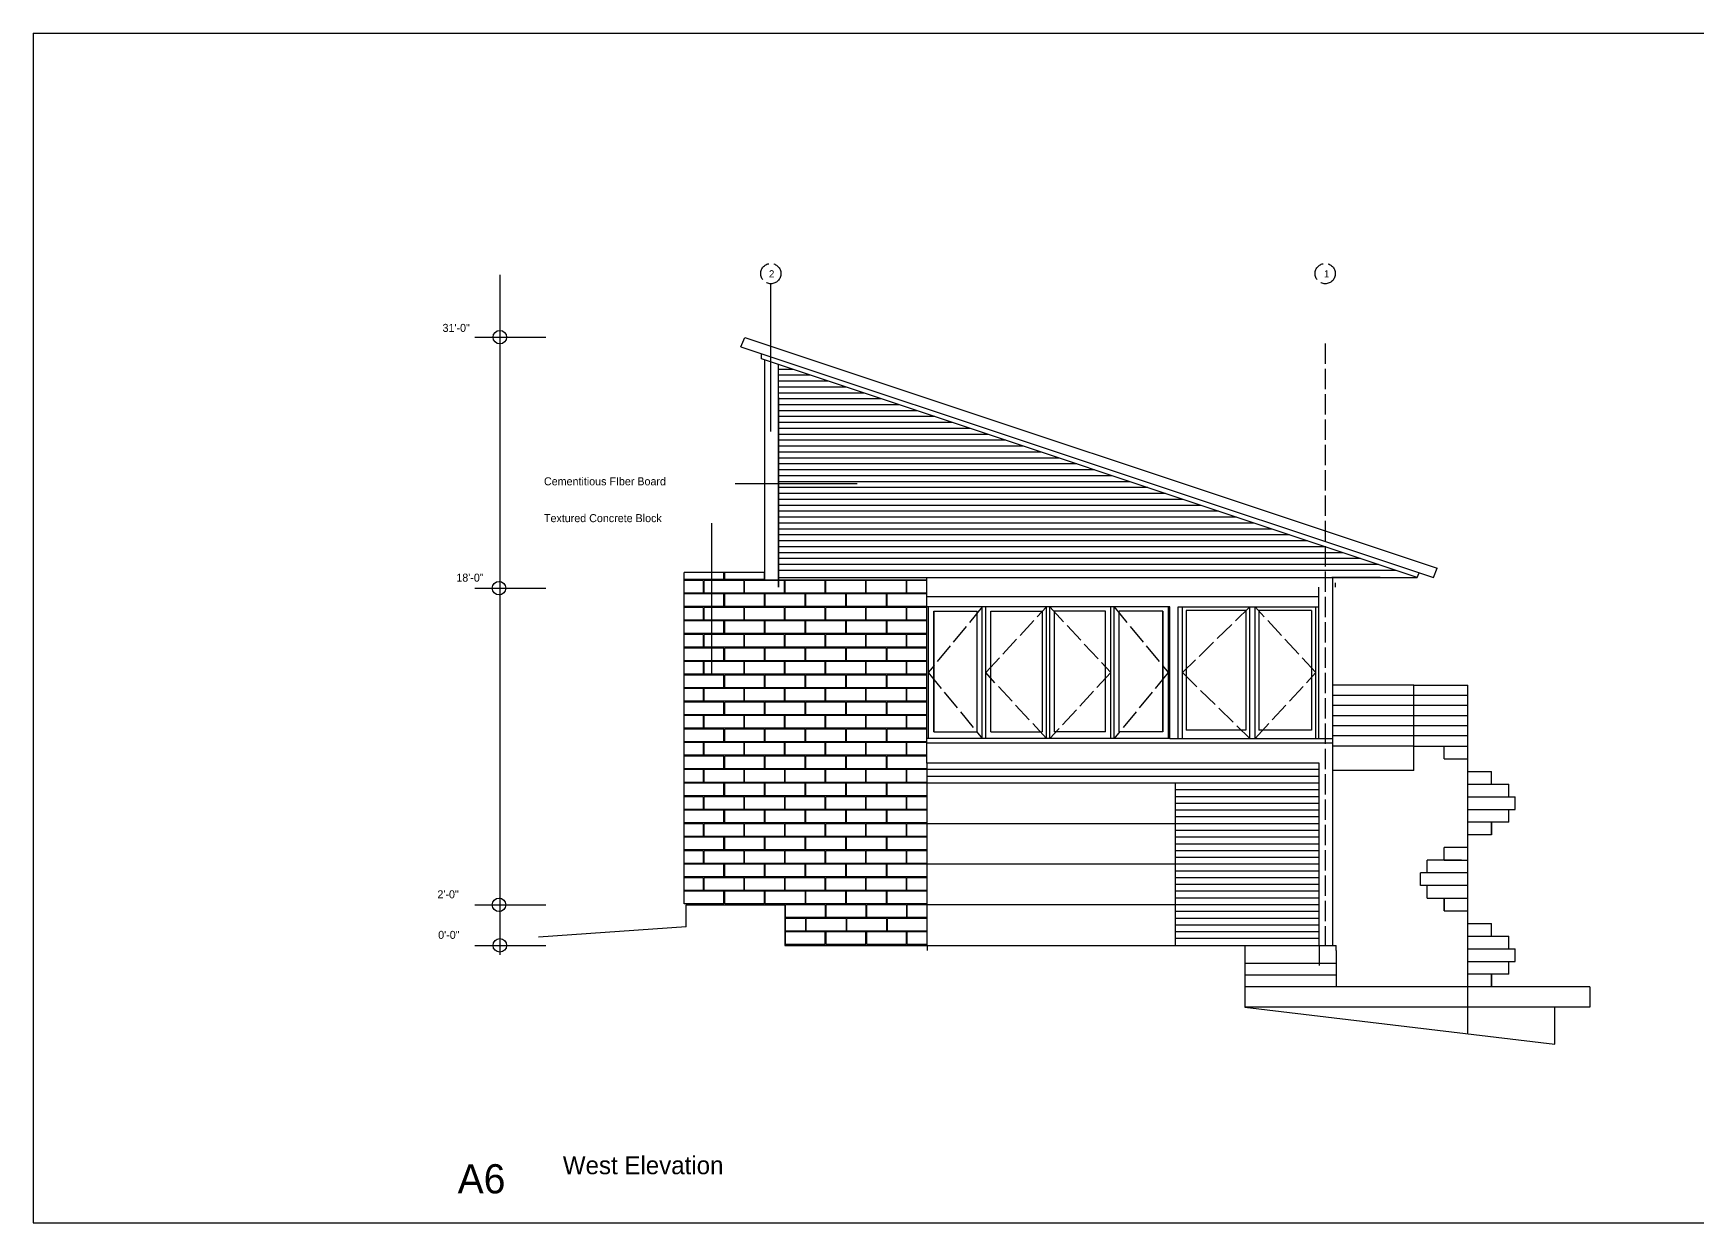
# Model space of a CAD drawing. Header units: inches. Extents: x 967 to 7501, y 257 to 3634.
# Drawn here: x 4564 to 5549, y 1971 to 2675 of the extents above; entities that cross this region are included whole.
import ezdxf

# ---------------------------------------------------------------- set-up
doc = ezdxf.new("R2010")
doc.units = ezdxf.units.IN
doc.header["$MEASUREMENT"] = 0
doc.linetypes.add('ACAD_ISO02W100', pattern=[15, 12, -3])
for name, color, linetype in [('blocks', 251, 'Continuous'), ('const', 7, 'Continuous'), ('e1', 7, 'Continuous'), ('e2', 251, 'Continuous'), ('glassSwing', 172, 'ACAD_ISO02W100'), ('grid', 252, 'ACAD_ISO02W100'), ('millwork', 253, 'Continuous'), ('stairs', 140, 'Continuous'), ('walls', 7, 'Continuous')]:
    doc.layers.add(name, color=color, linetype=linetype)

msp = doc.modelspace()

# ---------------------------------------------------------------- linework, layer by layer
for p, q in [((4564.21, 2674.8), (4564.21, 1970.8)), ((4564.21, 2674.8), (5652.21, 2674.8)), ((4564.21, 1970.8), (5652.21, 1970.8))]:
    msp.add_line(p, q)
at = {"layer": 'blocks'}
for p, q in [((4972.84, 2351.52), (4972.84, 2355.71)), ((4973.34, 2351.52), (4973.34, 2355.71)), ((4996.84, 2351.52), (4996.84, 2355.71)), ((4972.84, 2351.52), (4949.34, 2351.52)), ((4960.58, 2350.95), (4949.34, 2350.95)), ((4960.58, 2350.95), (4960.58, 2343.45)), ((4961.08, 2343.45), (4961.08, 2350.95)), ((4984.58, 2350.95), (4961.08, 2350.95)), ((4996.84, 2351.52), (4973.34, 2351.52)), ((4984.58, 2350.95), (4984.58, 2343.45)), ((4985.08, 2343.45), (4985.08, 2350.95)), ((5008.58, 2350.95), (4985.08, 2350.95)), ((5008.58, 2350.95), (5008.58, 2343.45)), ((5009.08, 2343.45), (5009.08, 2350.95)), ((5032.58, 2350.95), (5009.08, 2350.95)), ((5032.58, 2350.95), (5032.58, 2343.45)), ((5033.08, 2343.45), (5033.08, 2350.95)), ((5056.58, 2350.95), (5033.08, 2350.95)), ((5056.58, 2350.95), (5056.58, 2343.45)), ((5057.08, 2343.45), (5057.08, 2350.95)), ((5080.58, 2350.95), (5057.08, 2350.95)), ((5080.58, 2350.95), (5080.58, 2343.45)), ((5081.08, 2343.45), (5081.08, 2350.95)), ((5092.83, 2350.95), (5081.08, 2350.95)), ((4960.58, 2343.45), (4949.34, 2343.45)), ((4972.84, 2342.95), (4949.34, 2342.95)), ((4972.84, 2335.45), (4949.34, 2335.45)), ((4960.58, 2334.95), (4949.34, 2334.95)), ((4960.58, 2334.95), (4960.58, 2327.45)), ((4984.58, 2343.45), (4961.08, 2343.45)), ((4961.08, 2327.45), (4961.08, 2334.95)), ((4984.58, 2334.95), (4961.08, 2334.95)), ((4972.84, 2335.45), (4972.84, 2342.95)), ((4996.84, 2342.95), (4973.34, 2342.95)), ((4973.34, 2335.45), (4973.34, 2342.95)), ((4996.84, 2335.45), (4973.34, 2335.45)), ((4984.58, 2334.95), (4984.58, 2327.45)), ((5008.58, 2343.45), (4985.08, 2343.45)), ((4985.08, 2327.45), (4985.08, 2334.95)), ((5008.58, 2334.95), (4985.08, 2334.95)), ((4996.84, 2335.45), (4996.84, 2342.95)), ((4997.34, 2335.45), (4997.34, 2342.95)), ((5020.84, 2342.95), (4997.34, 2342.95)), ((5020.84, 2335.45), (4997.34, 2335.45)), ((5008.58, 2334.95), (5008.58, 2327.45)), ((5032.58, 2343.45), (5009.08, 2343.45)), ((5009.08, 2327.45), (5009.08, 2334.95)), ((5032.58, 2334.95), (5009.08, 2334.95)), ((5020.84, 2335.45), (5020.84, 2342.95)), ((5044.84, 2342.95), (5021.34, 2342.95)), ((5021.34, 2335.45), (5021.34, 2342.95)), ((5044.84, 2335.45), (5021.34, 2335.45)), ((5032.58, 2334.95), (5032.58, 2327.45)), ((5056.58, 2343.45), (5033.08, 2343.45)), ((5033.08, 2327.45), (5033.08, 2334.95)), ((5056.58, 2334.95), (5033.08, 2334.95)), ((5044.84, 2342.95), (5044.84, 2335.45)), ((5068.84, 2342.95), (5045.34, 2342.95)), ((5045.34, 2335.45), (5045.34, 2342.95)), ((5068.84, 2335.45), (5045.34, 2335.45)), ((5056.58, 2334.95), (5056.58, 2327.45)), ((5080.58, 2343.45), (5057.08, 2343.45)), ((5057.08, 2327.45), (5057.08, 2334.95)), ((5080.58, 2334.95), (5057.08, 2334.95)), ((5068.84, 2342.95), (5068.84, 2335.45)), ((5092.84, 2342.95), (5069.34, 2342.95)), ((5069.34, 2335.45), (5069.34, 2342.95)), ((5092.84, 2335.45), (5069.34, 2335.45)), ((5080.58, 2334.95), (5080.58, 2327.45)), ((5092.83, 2343.45), (5081.08, 2343.45)), ((5081.08, 2327.45), (5081.08, 2334.95)), ((5092.83, 2334.95), (5081.08, 2334.95)), ((4960.58, 2327.45), (4949.34, 2327.45)), ((4972.84, 2326.95), (4949.34, 2326.95)), ((4984.58, 2327.45), (4961.08, 2327.45)), ((4972.84, 2319.45), (4972.84, 2326.95)), ((4996.84, 2326.95), (4973.34, 2326.95)), ((4973.34, 2319.45), (4973.34, 2326.95)), ((5008.58, 2327.45), (4985.08, 2327.45)), ((4996.84, 2319.45), (4996.84, 2326.95)), ((4997.34, 2319.45), (4997.34, 2326.95)), ((5020.84, 2326.95), (4997.34, 2326.95)), ((5032.58, 2327.45), (5009.08, 2327.45)), ((5020.84, 2319.45), (5020.84, 2326.95)), ((5044.84, 2326.95), (5021.34, 2326.95)), ((5021.34, 2319.45), (5021.34, 2326.95)), ((5056.58, 2327.45), (5033.08, 2327.45)), ((5044.84, 2326.95), (5044.84, 2319.45)), ((5068.84, 2326.95), (5045.34, 2326.95)), ((5045.34, 2319.45), (5045.34, 2326.95)), ((5080.58, 2327.45), (5057.08, 2327.45)), ((5068.84, 2326.95), (5068.84, 2319.45)), ((5092.84, 2326.95), (5069.34, 2326.95)), ((5069.34, 2319.45), (5069.34, 2326.95)), ((5092.83, 2327.45), (5081.08, 2327.45)), ((4972.84, 2319.45), (4949.34, 2319.45)), ((4960.58, 2318.95), (4949.34, 2318.95)), ((4960.58, 2318.95), (4960.58, 2311.45)), ((4984.58, 2318.95), (4961.08, 2318.95)), ((4961.08, 2311.45), (4961.08, 2318.95)), ((4996.84, 2319.45), (4973.34, 2319.45)), ((4984.58, 2318.95), (4984.58, 2311.45)), ((4985.08, 2311.45), (4985.08, 2318.95)), ((5008.58, 2318.95), (4985.08, 2318.95)), ((5020.84, 2319.45), (4997.34, 2319.45)), ((5008.58, 2318.95), (5008.58, 2311.45)), ((5032.58, 2318.95), (5009.08, 2318.95)), ((5009.08, 2311.45), (5009.08, 2318.95)), ((5044.84, 2319.45), (5021.34, 2319.45)), ((5032.58, 2318.95), (5032.58, 2311.45)), ((5033.08, 2311.45), (5033.08, 2318.95)), ((5056.58, 2318.95), (5033.08, 2318.95)), ((5068.84, 2319.45), (5045.34, 2319.45)), ((5056.58, 2318.95), (5056.58, 2311.45)), ((5080.58, 2318.95), (5057.08, 2318.95)), ((5057.08, 2311.45), (5057.08, 2318.95)), ((5092.84, 2319.45), (5069.34, 2319.45)), ((5080.58, 2318.95), (5080.58, 2311.45)), ((5081.08, 2311.45), (5081.08, 2318.95)), ((5092.83, 2318.95), (5081.08, 2318.95)), ((4960.58, 2311.45), (4949.34, 2311.45)), ((4972.84, 2310.95), (4949.34, 2310.95)), ((4984.58, 2311.45), (4961.08, 2311.45)), ((4972.84, 2303.45), (4972.84, 2310.95)), ((4996.84, 2310.95), (4973.34, 2310.95)), ((4973.34, 2303.45), (4973.34, 2310.95)), ((5008.58, 2311.45), (4985.08, 2311.45)), ((4996.84, 2303.45), (4996.84, 2310.95)), ((5020.84, 2310.95), (4997.34, 2310.95)), ((4997.34, 2303.45), (4997.34, 2310.95)), ((5032.58, 2311.45), (5009.08, 2311.45)), ((5020.84, 2303.45), (5020.84, 2310.95)), ((5044.84, 2310.95), (5021.34, 2310.95)), ((5021.34, 2303.45), (5021.34, 2310.95)), ((5056.58, 2311.45), (5033.08, 2311.45)), ((5044.84, 2310.95), (5044.84, 2303.45)), ((5068.84, 2310.95), (5045.34, 2310.95)), ((5045.34, 2303.45), (5045.34, 2310.95)), ((5080.58, 2311.45), (5057.08, 2311.45)), ((5068.84, 2310.95), (5068.84, 2303.45)), ((5092.84, 2310.95), (5069.34, 2310.95)), ((5069.34, 2303.45), (5069.34, 2310.95)), ((5092.83, 2311.45), (5081.08, 2311.45)), ((4972.84, 2303.45), (4949.34, 2303.45)), ((4960.58, 2302.95), (4949.34, 2302.95)), ((4960.58, 2295.45), (4949.34, 2295.45)), ((4972.84, 2294.95), (4949.34, 2294.95)), ((4960.58, 2302.95), (4960.58, 2295.45)), ((4984.58, 2302.95), (4961.08, 2302.95)), ((4961.08, 2295.45), (4961.08, 2302.95)), ((4984.58, 2295.45), (4961.08, 2295.45)), ((4972.84, 2287.45), (4972.84, 2294.95)), ((4996.84, 2303.45), (4973.34, 2303.45)), ((4996.84, 2294.95), (4973.34, 2294.95)), ((4973.34, 2287.45), (4973.34, 2294.95)), ((4984.58, 2302.95), (4984.58, 2295.45)), ((4985.08, 2295.45), (4985.08, 2302.95)), ((5008.58, 2302.95), (4985.08, 2302.95)), ((5008.58, 2295.45), (4985.08, 2295.45)), ((4996.84, 2287.45), (4996.84, 2294.95)), ((5020.84, 2303.45), (4997.34, 2303.45)), ((4997.34, 2287.45), (4997.34, 2294.95)), ((5020.84, 2294.95), (4997.34, 2294.95)), ((5008.58, 2302.95), (5008.58, 2295.45)), ((5032.58, 2302.95), (5009.08, 2302.95)), ((5009.08, 2295.45), (5009.08, 2302.95)), ((5032.58, 2295.45), (5009.08, 2295.45)), ((5020.84, 2287.45), (5020.84, 2294.95)), ((5044.84, 2303.45), (5021.34, 2303.45)), ((5044.84, 2294.95), (5021.34, 2294.95)), ((5021.34, 2287.45), (5021.34, 2294.95)), ((5032.58, 2302.95), (5032.58, 2295.45)), ((5033.08, 2295.45), (5033.08, 2302.95)), ((5056.58, 2302.95), (5033.08, 2302.95)), ((5056.58, 2295.45), (5033.08, 2295.45)), ((5044.84, 2294.95), (5044.84, 2287.45)), ((5068.84, 2303.45), (5045.34, 2303.45)), ((5068.84, 2294.95), (5045.34, 2294.95)), ((5045.34, 2287.45), (5045.34, 2294.95)), ((5056.58, 2302.95), (5056.58, 2295.45)), ((5080.58, 2302.95), (5057.08, 2302.95)), ((5057.08, 2295.45), (5057.08, 2302.95)), ((5080.58, 2295.45), (5057.08, 2295.45)), ((5068.84, 2294.95), (5068.84, 2287.45)), ((5092.84, 2303.45), (5069.34, 2303.45)), ((5092.84, 2294.95), (5069.34, 2294.95)), ((5069.34, 2287.45), (5069.34, 2294.95)), ((5080.58, 2302.95), (5080.58, 2295.45)), ((5081.08, 2295.45), (5081.08, 2302.95)), ((5092.83, 2302.95), (5081.08, 2302.95)), ((5092.83, 2295.45), (5081.08, 2295.45)), ((4972.84, 2287.45), (4949.34, 2287.45)), ((4960.58, 2286.95), (4949.34, 2286.95)), ((4960.58, 2286.95), (4960.58, 2279.45)), ((4984.58, 2286.95), (4961.08, 2286.95)), ((4961.08, 2279.45), (4961.08, 2286.95)), ((4996.84, 2287.45), (4973.34, 2287.45)), ((4984.58, 2286.95), (4984.58, 2279.45)), ((4985.08, 2279.45), (4985.08, 2286.95)), ((5008.58, 2286.95), (4985.08, 2286.95)), ((5020.84, 2287.45), (4997.34, 2287.45)), ((5008.58, 2286.95), (5008.58, 2279.45)), ((5032.58, 2286.95), (5009.08, 2286.95)), ((5009.08, 2279.45), (5009.08, 2286.95)), ((5044.84, 2287.45), (5021.34, 2287.45)), ((5032.58, 2286.95), (5032.58, 2279.45)), ((5033.08, 2279.45), (5033.08, 2286.95)), ((5056.58, 2286.95), (5033.08, 2286.95)), ((5068.84, 2287.45), (5045.34, 2287.45)), ((5056.58, 2286.95), (5056.58, 2279.45)), ((5080.58, 2286.95), (5057.08, 2286.95)), ((5057.08, 2279.45), (5057.08, 2286.95)), ((5092.84, 2287.45), (5069.34, 2287.45)), ((5080.58, 2286.95), (5080.58, 2279.45)), ((5081.08, 2279.45), (5081.08, 2286.95)), ((5092.83, 2286.95), (5081.08, 2286.95)), ((4960.58, 2279.45), (4949.34, 2279.45)), ((4972.84, 2278.95), (4949.34, 2278.95)), ((4984.58, 2279.45), (4961.08, 2279.45)), ((4972.84, 2271.45), (4972.84, 2278.95)), ((4996.84, 2278.95), (4973.34, 2278.95)), ((4973.34, 2271.45), (4973.34, 2278.95)), ((5008.58, 2279.45), (4985.08, 2279.45)), ((4996.84, 2271.45), (4996.84, 2278.95)), ((4997.34, 2271.45), (4997.34, 2278.95)), ((5020.84, 2278.95), (4997.34, 2278.95)), ((5032.58, 2279.45), (5009.08, 2279.45)), ((5020.84, 2271.45), (5020.84, 2278.95)), ((5044.84, 2278.95), (5021.34, 2278.95)), ((5021.34, 2271.45), (5021.34, 2278.95)), ((5056.58, 2279.45), (5033.08, 2279.45)), ((5044.84, 2278.95), (5044.84, 2271.45)), ((5068.84, 2278.95), (5045.34, 2278.95)), ((5045.34, 2271.45), (5045.34, 2278.95)), ((5080.58, 2279.45), (5057.08, 2279.45)), ((5068.84, 2278.95), (5068.84, 2271.45)), ((5092.84, 2278.95), (5069.34, 2278.95)), ((5069.34, 2271.45), (5069.34, 2278.95)), ((5092.83, 2279.45), (5081.08, 2279.45)), ((4972.84, 2271.45), (4949.34, 2271.45)), ((4960.58, 2270.95), (4949.34, 2270.95)), ((4960.58, 2270.95), (4960.58, 2263.45)), ((4984.58, 2270.95), (4961.08, 2270.95)), ((4961.08, 2263.45), (4961.08, 2270.95)), ((4996.84, 2271.45), (4973.34, 2271.45)), ((4984.58, 2270.95), (4984.58, 2263.45)), ((4985.08, 2263.45), (4985.08, 2270.95)), ((5008.58, 2270.95), (4985.08, 2270.95)), ((5020.84, 2271.45), (4997.34, 2271.45)), ((5008.58, 2270.95), (5008.58, 2263.45)), ((5032.58, 2270.95), (5009.08, 2270.95)), ((5009.08, 2263.45), (5009.08, 2270.95)), ((5044.84, 2271.45), (5021.34, 2271.45)), ((5032.58, 2270.95), (5032.58, 2263.45)), ((5033.08, 2263.45), (5033.08, 2270.95)), ((5056.58, 2270.95), (5033.08, 2270.95)), ((5068.84, 2271.45), (5045.34, 2271.45)), ((5056.58, 2270.95), (5056.58, 2263.45)), ((5080.58, 2270.95), (5057.08, 2270.95)), ((5057.08, 2263.45), (5057.08, 2270.95)), ((5092.84, 2271.45), (5069.34, 2271.45)), ((5080.58, 2270.95), (5080.58, 2263.45)), ((5081.08, 2263.45), (5081.08, 2270.95)), ((5092.83, 2270.95), (5081.08, 2270.95)), ((4960.58, 2263.45), (4949.34, 2263.45)), ((4972.84, 2262.95), (4949.34, 2262.95)), ((4972.84, 2255.45), (4949.34, 2255.45)), ((4984.58, 2263.45), (4961.08, 2263.45)), ((4972.84, 2255.45), (4972.84, 2262.95)), ((4973.34, 2255.45), (4973.34, 2262.95)), ((4996.84, 2262.95), (4973.34, 2262.95)), ((4996.84, 2255.45), (4973.34, 2255.45)), ((5008.58, 2263.45), (4985.08, 2263.45)), ((4996.84, 2255.45), (4996.84, 2262.95)), ((4997.34, 2255.45), (4997.34, 2262.95)), ((5020.84, 2262.95), (4997.34, 2262.95)), ((5020.84, 2255.45), (4997.34, 2255.45)), ((5032.58, 2263.45), (5009.08, 2263.45)), ((5020.84, 2255.45), (5020.84, 2262.95)), ((5021.34, 2255.45), (5021.34, 2262.95)), ((5044.84, 2262.95), (5021.34, 2262.95)), ((5044.84, 2255.45), (5021.34, 2255.45)), ((5056.58, 2263.45), (5033.08, 2263.45)), ((5044.84, 2262.95), (5044.84, 2255.45)), ((5045.34, 2255.45), (5045.34, 2262.95)), ((5068.84, 2262.95), (5045.34, 2262.95)), ((5068.84, 2255.45), (5045.34, 2255.45)), ((5080.58, 2263.45), (5057.08, 2263.45)), ((5068.84, 2262.95), (5068.84, 2255.45)), ((5069.34, 2255.45), (5069.34, 2262.95)), ((5092.84, 2262.95), (5069.34, 2262.95)), ((5092.84, 2255.45), (5069.34, 2255.45)), ((5092.83, 2263.45), (5081.08, 2263.45)), ((4960.58, 2254.95), (4949.34, 2254.95)), ((4960.58, 2247.45), (4949.34, 2247.45)), ((4972.84, 2246.95), (4949.34, 2246.95)), ((4960.58, 2254.95), (4960.58, 2247.45)), ((4984.58, 2254.95), (4961.08, 2254.95)), ((4961.08, 2247.45), (4961.08, 2254.95)), ((4984.58, 2247.45), (4961.08, 2247.45)), ((4972.84, 2239.45), (4972.84, 2246.95)), ((4996.84, 2246.95), (4973.34, 2246.95)), ((4973.34, 2239.45), (4973.34, 2246.95)), ((4984.58, 2254.95), (4984.58, 2247.45)), ((4985.08, 2247.45), (4985.08, 2254.95)), ((5008.58, 2254.95), (4985.08, 2254.95)), ((5008.58, 2247.45), (4985.08, 2247.45)), ((4996.84, 2239.45), (4996.84, 2246.95)), ((4997.34, 2239.45), (4997.34, 2246.95)), ((5020.84, 2246.95), (4997.34, 2246.95)), ((5008.58, 2254.95), (5008.58, 2247.45)), ((5032.58, 2254.95), (5009.08, 2254.95)), ((5009.08, 2247.45), (5009.08, 2254.95)), ((5032.58, 2247.45), (5009.08, 2247.45)), ((5020.84, 2239.45), (5020.84, 2246.95)), ((5044.84, 2246.95), (5021.34, 2246.95)), ((5021.34, 2239.45), (5021.34, 2246.95)), ((5032.58, 2254.95), (5032.58, 2247.45)), ((5033.08, 2247.45), (5033.08, 2254.95)), ((5056.58, 2254.95), (5033.08, 2254.95)), ((5056.58, 2247.45), (5033.08, 2247.45)), ((5044.84, 2246.95), (5044.84, 2239.45)), ((5068.84, 2246.95), (5045.34, 2246.95)), ((5045.34, 2239.45), (5045.34, 2246.95)), ((5056.58, 2254.95), (5056.58, 2247.45)), ((5080.58, 2254.95), (5057.08, 2254.95)), ((5057.08, 2247.45), (5057.08, 2254.95)), ((5080.58, 2247.45), (5057.08, 2247.45)), ((5068.84, 2246.95), (5068.84, 2239.45)), ((5092.84, 2246.95), (5069.34, 2246.95)), ((5069.34, 2239.45), (5069.34, 2246.95)), ((5080.58, 2254.95), (5080.58, 2247.45)), ((5081.08, 2247.45), (5081.08, 2254.95)), ((5092.83, 2254.95), (5081.08, 2254.95)), ((5092.83, 2247.45), (5081.08, 2247.45)), ((4972.84, 2239.45), (4949.34, 2239.45)), ((4960.58, 2238.95), (4949.34, 2238.95)), ((4960.59, 2238.95), (4960.59, 2231.45)), ((4984.58, 2238.95), (4961.08, 2238.95)), ((4961.09, 2231.45), (4961.09, 2238.95)), ((4996.84, 2239.45), (4973.34, 2239.45)), ((4984.59, 2238.95), (4984.59, 2231.45)), ((5008.58, 2238.95), (4985.08, 2238.95)), ((4985.09, 2231.45), (4985.09, 2238.95)), ((5020.84, 2239.45), (4997.34, 2239.45)), ((5008.59, 2238.95), (5008.59, 2231.45)), ((5032.58, 2238.95), (5009.08, 2238.95)), ((5009.09, 2231.45), (5009.09, 2238.95)), ((5044.84, 2239.45), (5021.34, 2239.45)), ((5032.59, 2238.95), (5032.59, 2231.45)), ((5056.58, 2238.95), (5033.08, 2238.95)), ((5033.09, 2231.45), (5033.09, 2238.95)), ((5068.84, 2239.45), (5045.34, 2239.45)), ((5056.59, 2238.95), (5056.59, 2231.45)), ((5080.58, 2238.95), (5057.08, 2238.95)), ((5057.09, 2231.45), (5057.09, 2238.95)), ((5092.84, 2239.45), (5069.34, 2239.45)), ((5080.59, 2238.95), (5080.59, 2231.45)), ((5092.83, 2238.95), (5081.08, 2238.95)), ((5081.09, 2231.45), (5081.09, 2238.95)), ((4960.59, 2231.45), (4949.34, 2231.45)), ((4972.84, 2230.95), (4949.34, 2230.95)), ((4984.59, 2231.45), (4961.09, 2231.45)), ((4972.84, 2223.45), (4972.84, 2230.95)), ((4973.34, 2223.45), (4973.34, 2230.95)), ((4996.84, 2230.95), (4973.34, 2230.95)), ((5008.59, 2231.45), (4985.09, 2231.45)), ((4996.84, 2223.45), (4996.84, 2230.95)), ((4997.34, 2223.45), (4997.34, 2230.95)), ((5020.84, 2230.95), (4997.34, 2230.95)), ((5032.59, 2231.45), (5009.09, 2231.45)), ((5020.84, 2223.45), (5020.84, 2230.95)), ((5044.84, 2230.95), (5021.34, 2230.95)), ((5021.34, 2223.45), (5021.34, 2230.95)), ((5056.59, 2231.45), (5033.09, 2231.45)), ((5044.84, 2230.95), (5044.84, 2223.45)), ((5045.34, 2223.45), (5045.34, 2230.95)), ((5068.84, 2230.95), (5045.34, 2230.95)), ((5080.59, 2231.45), (5057.09, 2231.45)), ((5068.84, 2230.95), (5068.84, 2223.45)), ((5092.84, 2230.95), (5069.34, 2230.95)), ((5069.34, 2223.45), (5069.34, 2230.95)), ((5092.84, 2231.45), (5081.09, 2231.45)), ((4972.84, 2223.45), (4949.34, 2223.45)), ((4960.59, 2222.95), (4949.34, 2222.95)), ((4960.59, 2222.95), (4960.59, 2215.45)), ((4984.59, 2222.95), (4961.09, 2222.95)), ((4961.09, 2215.45), (4961.09, 2222.95)), ((4996.84, 2223.45), (4973.34, 2223.45)), ((4984.59, 2222.95), (4984.59, 2215.45)), ((5008.59, 2222.95), (4985.09, 2222.95)), ((4985.09, 2215.45), (4985.09, 2222.95)), ((5020.84, 2223.45), (4997.34, 2223.45)), ((5008.59, 2222.95), (5008.59, 2215.45)), ((5032.59, 2222.95), (5009.09, 2222.95)), ((5009.09, 2215.45), (5009.09, 2222.95)), ((5044.84, 2223.45), (5021.34, 2223.45)), ((5032.59, 2222.95), (5032.59, 2215.45)), ((5056.59, 2222.95), (5033.09, 2222.95)), ((5033.09, 2215.45), (5033.09, 2222.95)), ((5068.84, 2223.45), (5045.34, 2223.45)), ((5056.59, 2222.95), (5056.59, 2215.45)), ((5080.59, 2222.95), (5057.09, 2222.95)), ((5057.09, 2215.45), (5057.09, 2222.95)), ((5092.84, 2223.45), (5069.34, 2223.45)), ((5080.59, 2222.95), (5080.59, 2215.45)), ((5092.84, 2222.95), (5081.09, 2222.95)), ((5081.09, 2215.45), (5081.09, 2222.95)), ((4960.59, 2215.45), (4949.34, 2215.45)), ((4972.84, 2214.95), (4949.34, 2214.95)), ((4972.84, 2207.45), (4949.34, 2207.45)), ((4960.59, 2206.95), (4949.34, 2206.95)), ((4960.59, 2206.95), (4960.59, 2199.45)), ((4984.59, 2215.45), (4961.09, 2215.45)), ((4984.59, 2206.95), (4961.09, 2206.95)), ((4961.09, 2199.45), (4961.09, 2206.95)), ((4972.84, 2207.45), (4972.84, 2214.95)), ((4996.84, 2214.95), (4973.34, 2214.95)), ((4973.34, 2207.45), (4973.34, 2214.95)), ((4996.84, 2207.45), (4973.34, 2207.45)), ((4984.59, 2206.95), (4984.59, 2199.45)), ((5008.59, 2215.45), (4985.09, 2215.45)), ((4985.09, 2199.45), (4985.09, 2206.95)), ((5008.59, 2206.95), (4985.09, 2206.95)), ((4996.84, 2207.45), (4996.84, 2214.95)), ((4997.34, 2207.45), (4997.34, 2214.95)), ((5020.84, 2214.95), (4997.34, 2214.95)), ((5020.84, 2207.45), (4997.34, 2207.45)), ((5008.59, 2206.95), (5008.59, 2199.45)), ((5032.59, 2215.45), (5009.09, 2215.45)), ((5032.59, 2206.95), (5009.09, 2206.95)), ((5009.09, 2199.45), (5009.09, 2206.95)), ((5020.84, 2207.45), (5020.84, 2214.95)), ((5044.84, 2214.95), (5021.34, 2214.95)), ((5021.34, 2207.45), (5021.34, 2214.95)), ((5044.84, 2207.45), (5021.34, 2207.45)), ((5032.59, 2206.95), (5032.59, 2199.45)), ((5056.59, 2215.45), (5033.09, 2215.45)), ((5033.09, 2199.45), (5033.09, 2206.95)), ((5056.59, 2206.95), (5033.09, 2206.95)), ((5044.84, 2214.95), (5044.84, 2207.45)), ((5068.84, 2214.95), (5045.34, 2214.95)), ((5045.34, 2207.45), (5045.34, 2214.95)), ((5068.84, 2207.45), (5045.34, 2207.45)), ((5056.59, 2206.95), (5056.59, 2199.45)), ((5080.59, 2215.45), (5057.09, 2215.45)), ((5080.59, 2206.95), (5057.09, 2206.95)), ((5057.09, 2199.45), (5057.09, 2206.95)), ((5068.84, 2214.95), (5068.84, 2207.45)), ((5092.84, 2214.95), (5069.34, 2214.95)), ((5069.34, 2207.45), (5069.34, 2214.95)), ((5092.84, 2207.45), (5069.34, 2207.45)), ((5080.59, 2206.95), (5080.59, 2199.45)), ((5092.84, 2215.45), (5081.09, 2215.45)), ((5081.09, 2199.45), (5081.09, 2206.95)), ((5092.84, 2206.95), (5081.09, 2206.95)), ((4960.59, 2199.45), (4949.34, 2199.45)), ((4972.84, 2198.95), (4949.34, 2198.95)), ((4984.59, 2199.45), (4961.09, 2199.45)), ((4972.84, 2191.45), (4972.84, 2198.95)), ((4996.84, 2198.95), (4973.34, 2198.95)), ((4973.34, 2191.45), (4973.34, 2198.95)), ((5008.59, 2199.45), (4985.09, 2199.45)), ((4996.84, 2191.45), (4996.84, 2198.95)), ((4997.34, 2191.45), (4997.34, 2198.95)), ((5020.84, 2198.95), (4997.34, 2198.95)), ((5032.59, 2199.45), (5009.09, 2199.45)), ((5020.84, 2191.45), (5020.84, 2198.95)), ((5044.84, 2198.95), (5021.34, 2198.95)), ((5021.34, 2191.45), (5021.34, 2198.95)), ((5056.59, 2199.45), (5033.09, 2199.45)), ((5044.84, 2198.95), (5044.84, 2191.45)), ((5068.84, 2198.95), (5045.34, 2198.95)), ((5045.34, 2191.45), (5045.34, 2198.95)), ((5080.59, 2199.45), (5057.09, 2199.45)), ((5068.84, 2198.95), (5068.84, 2191.45)), ((5092.84, 2198.95), (5069.34, 2198.95)), ((5069.34, 2191.45), (5069.34, 2198.95)), ((5092.84, 2199.45), (5081.09, 2199.45)), ((4972.84, 2191.45), (4949.34, 2191.45)), ((4960.59, 2190.95), (4949.34, 2190.95)), ((4960.59, 2190.95), (4960.59, 2183.45)), ((4961.09, 2183.45), (4961.09, 2190.95)), ((4984.59, 2190.95), (4961.09, 2190.95)), ((4996.84, 2191.45), (4973.34, 2191.45)), ((4984.59, 2190.95), (4984.59, 2183.45)), ((4985.09, 2183.45), (4985.09, 2190.95)), ((5008.59, 2190.95), (4985.09, 2190.95)), ((5020.84, 2191.45), (4997.34, 2191.45)), ((5008.59, 2190.95), (5008.59, 2183.45)), ((5032.59, 2190.95), (5009.09, 2190.95)), ((5009.09, 2183.45), (5009.09, 2190.95)), ((5044.84, 2191.45), (5021.34, 2191.45)), ((5032.59, 2190.95), (5032.59, 2183.45)), ((5033.09, 2183.45), (5033.09, 2190.95)), ((5056.59, 2190.95), (5033.09, 2190.95)), ((5068.84, 2191.45), (5045.34, 2191.45)), ((5056.59, 2190.95), (5056.59, 2183.45)), ((5057.09, 2183.45), (5057.09, 2190.95)), ((5080.59, 2190.95), (5057.09, 2190.95)), ((5092.84, 2191.45), (5069.34, 2191.45)), ((5080.59, 2190.95), (5080.59, 2183.45)), ((5081.09, 2183.45), (5081.09, 2190.95)), ((5092.84, 2190.95), (5081.09, 2190.95)), ((4960.59, 2183.45), (4949.34, 2183.45)), ((4972.84, 2182.95), (4949.34, 2182.95)), ((4984.59, 2183.45), (4961.09, 2183.45)), ((4972.84, 2175.45), (4972.84, 2182.95)), ((4996.84, 2182.95), (4973.34, 2182.95)), ((4973.34, 2175.45), (4973.34, 2182.95)), ((5008.59, 2183.45), (4985.09, 2183.45)), ((4996.84, 2175.45), (4996.84, 2182.95)), ((4997.34, 2175.45), (4997.34, 2182.95)), ((5020.84, 2182.95), (4997.34, 2182.95)), ((5032.59, 2183.45), (5009.09, 2183.45)), ((5020.84, 2175.45), (5020.84, 2182.95)), ((5044.84, 2182.95), (5021.34, 2182.95)), ((5021.34, 2175.45), (5021.34, 2182.95)), ((5056.59, 2183.45), (5033.09, 2183.45)), ((5044.84, 2182.95), (5044.84, 2175.45)), ((5068.84, 2182.95), (5045.34, 2182.95)), ((5045.34, 2175.45), (5045.34, 2182.95)), ((5080.59, 2183.45), (5057.09, 2183.45)), ((5068.84, 2182.95), (5068.84, 2175.45)), ((5092.84, 2182.95), (5069.34, 2182.95)), ((5069.34, 2175.45), (5069.34, 2182.95)), ((5092.84, 2183.45), (5081.09, 2183.45)), ((4972.84, 2175.45), (4949.34, 2175.45)), ((4960.58, 2174.95), (4949.34, 2174.95)), ((4960.58, 2167.45), (4949.34, 2167.45)), ((4972.84, 2166.95), (4949.34, 2166.95)), ((4960.58, 2174.95), (4960.58, 2167.45)), ((4984.58, 2174.95), (4961.08, 2174.95)), ((4961.08, 2167.45), (4961.08, 2174.95)), ((4984.58, 2167.45), (4961.08, 2167.45)), ((4972.84, 2159.45), (4972.84, 2166.95)), ((4996.84, 2175.45), (4973.34, 2175.45)), ((4996.84, 2166.95), (4973.34, 2166.95)), ((4973.34, 2159.45), (4973.34, 2166.95)), ((4984.59, 2174.95), (4984.59, 2167.45)), ((4985.09, 2167.45), (4985.09, 2174.95)), ((5008.59, 2174.95), (4985.09, 2174.95)), ((5008.59, 2167.45), (4985.09, 2167.45)), ((4996.84, 2159.45), (4996.84, 2166.95)), ((5020.84, 2175.45), (4997.34, 2175.45)), ((5020.84, 2166.95), (4997.34, 2166.95)), ((4997.34, 2159.45), (4997.34, 2166.95)), ((5008.59, 2174.95), (5008.59, 2167.45)), ((5032.59, 2174.95), (5009.09, 2174.95)), ((5009.09, 2167.45), (5009.09, 2174.95)), ((5032.59, 2167.45), (5009.09, 2167.45)), ((5020.84, 2166.95), (5020.84, 2159.45)), ((5044.84, 2175.45), (5021.34, 2175.45)), ((5044.84, 2166.95), (5021.34, 2166.95)), ((5021.34, 2159.45), (5021.34, 2166.95)), ((5032.59, 2174.95), (5032.59, 2167.45)), ((5033.09, 2167.45), (5033.09, 2174.95)), ((5056.59, 2174.95), (5033.09, 2174.95)), ((5056.59, 2167.45), (5033.09, 2167.45)), ((5044.84, 2166.95), (5044.84, 2159.45)), ((5068.84, 2175.45), (5045.34, 2175.45)), ((5068.84, 2166.95), (5045.34, 2166.95)), ((5045.34, 2159.45), (5045.34, 2166.95)), ((5056.59, 2174.95), (5056.59, 2167.45)), ((5080.59, 2174.95), (5057.09, 2174.95)), ((5057.09, 2167.45), (5057.09, 2174.95)), ((5080.59, 2167.45), (5057.09, 2167.45)), ((5068.84, 2166.95), (5068.84, 2159.45)), ((5092.84, 2175.45), (5069.34, 2175.45)), ((5092.84, 2166.95), (5069.34, 2166.95)), ((5069.34, 2159.45), (5069.34, 2166.95)), ((5080.59, 2174.95), (5080.59, 2167.45)), ((5092.84, 2174.95), (5081.09, 2174.95)), ((5081.09, 2167.45), (5081.09, 2174.95)), ((5092.84, 2167.45), (5081.09, 2167.45)), ((4972.84, 2159.45), (4949.34, 2159.45)), ((4996.84, 2159.45), (4973.34, 2159.45)), ((5020.84, 2159.45), (4997.34, 2159.45)), ((5032.84, 2158.95), (5009.34, 2158.95)), ((5009.34, 2151.45), (5009.34, 2158.95)), ((5044.84, 2159.45), (5021.34, 2159.45)), ((5032.84, 2158.95), (5032.84, 2151.45)), ((5033.34, 2151.45), (5033.34, 2158.95)), ((5056.84, 2158.95), (5033.34, 2158.95)), ((5068.84, 2159.45), (5045.34, 2159.45)), ((5056.84, 2158.95), (5056.84, 2151.45)), ((5080.84, 2158.95), (5057.34, 2158.95)), ((5057.34, 2151.45), (5057.34, 2158.95)), ((5092.84, 2159.45), (5069.34, 2159.45)), ((5080.84, 2158.95), (5080.84, 2151.45)), ((5092.84, 2158.95), (5081.34, 2158.95)), ((5081.34, 2151.45), (5081.34, 2158.95)), ((5032.83, 2151.45), (5009.33, 2151.45)), ((5009.34, 2143.45), (5009.34, 2150.95)), ((5021.09, 2150.95), (5009.34, 2150.95)), ((5021.09, 2150.95), (5021.09, 2143.45)), ((5045.09, 2150.95), (5021.59, 2150.95)), ((5021.59, 2143.45), (5021.59, 2150.95)), ((5056.83, 2151.45), (5033.33, 2151.45)), ((5045.09, 2150.95), (5045.09, 2143.45)), ((5045.59, 2143.45), (5045.59, 2150.95)), ((5069.09, 2150.95), (5045.59, 2150.95)), ((5080.83, 2151.45), (5057.33, 2151.45)), ((5069.09, 2150.95), (5069.09, 2143.45)), ((5092.84, 2150.95), (5069.59, 2150.95)), ((5069.59, 2143.45), (5069.59, 2150.95)), ((5092.83, 2151.45), (5081.33, 2151.45)), ((5032.83, 2142.95), (5009.33, 2142.95)), ((5021.09, 2143.45), (5009.34, 2143.45)), ((5009.34, 2135.45), (5009.34, 2142.95)), ((5045.09, 2143.45), (5021.59, 2143.45)), ((5032.83, 2135.45), (5032.83, 2142.95)), ((5033.33, 2135.45), (5033.33, 2142.95)), ((5056.83, 2142.95), (5033.33, 2142.95)), ((5069.09, 2143.45), (5045.59, 2143.45)), ((5056.83, 2135.45), (5056.83, 2142.95)), ((5080.83, 2142.95), (5057.33, 2142.95)), ((5057.33, 2135.45), (5057.33, 2142.95)), ((5092.84, 2143.45), (5069.59, 2143.45)), ((5080.83, 2135.45), (5080.83, 2142.95)), ((5092.84, 2142.95), (5081.33, 2142.95)), ((5081.33, 2135.45), (5081.33, 2142.95)), ((5032.83, 2135.45), (5009.33, 2135.45)), ((5056.83, 2135.45), (5033.33, 2135.45)), ((5080.83, 2135.45), (5057.33, 2135.45)), ((5092.84, 2135.45), (5081.33, 2135.45))]:
    msp.add_line(p, q, dxfattribs=at)
at = {"layer": 'e1'}
for p, q in [((5005.09, 2459.32), (5005.09, 2346.88)), ((4997.09, 2351.31), (5092.83, 2351.31)), ((5092.83, 2242.88), (5092.83, 2352.7)), ((5092.83, 2352.7), (5334.59, 2352.7)), ((5361.09, 2352.7), (5332.59, 2352.7)), ((5381.09, 2288.88), (5333.09, 2288.88)), ((5381.09, 2252.88), (5381.09, 2288.88)), ((5413.09, 2282.88), (5333.09, 2282.88)), ((5413.09, 2276.88), (5333.09, 2276.88)), ((5413.09, 2270.88), (5333.09, 2270.88)), ((5413.09, 2264.88), (5333.09, 2264.88)), ((5413.09, 2258.88), (5333.09, 2258.88)), ((5381.09, 2252.88), (5333.09, 2252.88)), ((5381.09, 2238.38), (5381.09, 2252.88)), ((5381.09, 2238.38), (5333.09, 2238.38)), ((4950.59, 2158.95), (5008.84, 2158.95)), ((5008.84, 2158.95), (5008.84, 2134.95)), ((5281.09, 2134.95), (5281.09, 2110.45)), ((5485.09, 2110.45), (5281.09, 2110.45)), ((5485.09, 2110.45), (5485.09, 2098.45)), ((5485.09, 2098.45), (5281.09, 2098.45))]:
    msp.add_line(p, q, dxfattribs=at)
at = {"layer": 'e2'}
for p, q in [((4840.23, 2531.85), (4840.23, 2129.45)), ((5000.59, 2439.01), (5000.59, 2526.55)), ((4825.48, 2494.95), (4867.44, 2494.95)), ((5005.09, 2346.88), (5005.09, 2478.71)), ((5013.57, 2475.88), (5005.09, 2475.88)), ((5024.07, 2472.38), (5005.09, 2472.38)), ((5034.57, 2468.88), (5005.09, 2468.88)), ((5045.07, 2465.38), (5005.09, 2465.38)), ((5055.57, 2461.88), (5005.09, 2461.88)), ((5066.07, 2458.38), (5005.09, 2458.38)), ((5076.57, 2454.88), (5005.09, 2454.88)), ((5087.07, 2451.38), (5005.09, 2451.38)), ((5097.57, 2447.88), (5005.09, 2447.88)), ((5108.07, 2444.38), (5005.09, 2444.38)), ((5118.57, 2440.88), (5005.09, 2440.88)), ((5129.07, 2437.38), (5005.09, 2437.38)), ((5139.57, 2433.88), (5005.09, 2433.88)), ((5150.07, 2430.38), (5005.09, 2430.38)), ((5160.57, 2426.88), (5005.09, 2426.88)), ((5171.07, 2423.38), (5005.09, 2423.38)), ((5181.57, 2419.88), (5005.09, 2419.88)), ((5192.07, 2416.38), (5005.09, 2416.38)), ((5202.57, 2412.88), (5005.09, 2412.88)), ((5213.07, 2409.38), (5005.09, 2409.38)), ((5223.57, 2405.88), (5005.09, 2405.88)), ((5234.07, 2402.38), (5005.09, 2402.38)), ((5244.57, 2398.88), (5005.09, 2398.88)), ((5255.07, 2395.38), (5005.09, 2395.38)), ((5265.57, 2391.88), (5005.09, 2391.88)), ((5276.07, 2388.38), (5005.09, 2388.38)), ((5286.57, 2384.88), (5005.09, 2384.88)), ((5297.07, 2381.38), (5005.09, 2381.38)), ((5307.57, 2377.88), (5005.09, 2377.88)), ((5318.07, 2374.38), (5005.09, 2374.38)), ((5328.57, 2370.88), (5005.09, 2370.88)), ((5339.07, 2367.38), (5005.09, 2367.38)), ((5349.57, 2363.88), (5005.09, 2363.88)), ((5360.07, 2360.38), (5005.09, 2360.38)), ((5370.57, 2356.88), (5005.09, 2356.88)), ((4825.48, 2346.4), (4867.44, 2346.4)), ((5324.59, 2346.88), (5324.59, 2257.38)), ((5334.59, 2349.49), (5334.59, 2346.88)), ((5324.59, 2341.32), (5092.83, 2341.32)), ((5236.59, 2335.34), (5092.83, 2335.34)), ((5093.71, 2335.34), (5093.71, 2257.38)), ((5125.71, 2257.38), (5125.71, 2335.34)), ((5127.71, 2257.38), (5127.71, 2335.34)), ((5163.71, 2257.38), (5163.71, 2335.34)), ((5165.71, 2257.38), (5165.71, 2335.34)), ((5201.71, 2257.38), (5201.71, 2335.34)), ((5203.71, 2257.38), (5203.71, 2335.34)), ((5235.71, 2335.34), (5235.71, 2257.38)), ((5236.59, 2257.38), (5236.59, 2335.34)), ((5241.59, 2257.38), (5241.59, 2335.34)), ((5241.59, 2335.34), (5324.59, 2335.34)), ((5244.12, 2257.38), (5244.12, 2335.34)), ((5244.12, 2335.34), (5323.09, 2335.34)), ((5284.09, 2257.38), (5284.09, 2335.34)), ((5287.09, 2257.38), (5287.09, 2335.34)), ((5323.09, 2257.38), (5323.09, 2335.34)), ((5096.96, 2261.38), (5096.96, 2332.84)), ((5096.96, 2332.84), (5096.96, 2261.38)), ((5096.96, 2332.84), (5122.71, 2332.84)), ((5122.71, 2261.38), (5122.71, 2332.84)), ((5130.71, 2261.38), (5130.71, 2332.84)), ((5130.71, 2332.84), (5161.21, 2332.84)), ((5161.21, 2332.84), (5161.21, 2261.38)), ((5168.21, 2332.84), (5168.21, 2261.38)), ((5198.71, 2332.84), (5168.21, 2332.84)), ((5198.71, 2261.38), (5198.71, 2332.84)), ((5206.71, 2261.38), (5206.71, 2332.84)), ((5232.46, 2332.84), (5206.71, 2332.84)), ((5232.46, 2332.84), (5232.46, 2261.38)), ((5232.46, 2261.38), (5232.46, 2332.84)), ((5246.37, 2333.09), (5246.37, 2262.29)), ((5281.59, 2333.09), (5246.37, 2333.09)), ((5281.59, 2333.09), (5281.59, 2262.29)), ((5289.34, 2333.09), (5289.34, 2262.29)), ((5320.59, 2333.09), (5289.34, 2333.09)), ((5320.59, 2333.09), (5320.59, 2262.29)), ((5236.59, 2257.38), (5092.83, 2257.38)), ((5096.96, 2261.38), (5122.71, 2261.38)), ((5130.71, 2261.38), (5161.21, 2261.38)), ((5198.71, 2261.38), (5168.21, 2261.38)), ((5232.46, 2261.38), (5206.71, 2261.38)), ((5236.59, 2257.38), (5333.09, 2257.38)), ((5244.12, 2257.38), (5324.59, 2257.38)), ((5281.59, 2262.29), (5246.37, 2262.29)), ((5320.59, 2262.29), (5289.34, 2262.29)), ((5333.09, 2254.63), (5092.83, 2254.63)), ((5325.09, 2238.95), (5092.83, 2238.95)), ((5325.09, 2234.95), (5092.83, 2234.95)), ((5239.96, 2230.95), (5092.83, 2230.95)), ((5325.09, 2230.95), (5092.83, 2230.95)), ((5239.96, 2134.95), (5239.96, 2230.95)), ((5325.09, 2226.95), (5239.96, 2226.95)), ((5325.09, 2222.95), (5239.96, 2222.95)), ((5325.09, 2218.95), (5239.96, 2218.95)), ((5239.96, 2206.95), (5092.84, 2206.95)), ((5325.09, 2214.95), (5239.96, 2214.95)), ((5325.09, 2210.95), (5239.96, 2210.95)), ((5325.09, 2206.95), (5239.96, 2206.95)), ((5325.09, 2202.95), (5239.96, 2202.95)), ((5325.09, 2198.95), (5239.96, 2198.95)), ((5325.09, 2194.95), (5239.96, 2194.95)), ((5325.09, 2190.95), (5239.96, 2190.95)), ((5325.09, 2186.95), (5239.96, 2186.95)), ((5239.96, 2182.95), (5092.84, 2182.95)), ((5325.09, 2182.95), (5239.96, 2182.95)), ((5325.09, 2178.95), (5239.96, 2178.95)), ((5325.09, 2174.95), (5239.96, 2174.95)), ((5325.09, 2170.95), (5239.96, 2170.95)), ((5325.09, 2166.95), (5239.96, 2166.95)), ((4825.48, 2158.98), (4867.44, 2158.98)), ((5239.96, 2158.95), (5092.84, 2158.95)), ((5325.09, 2162.95), (5239.96, 2162.95)), ((5325.09, 2158.95), (5239.96, 2158.95)), ((5325.09, 2154.95), (5239.96, 2154.95)), ((5325.09, 2150.95), (5239.96, 2150.95)), ((5325.09, 2146.95), (5239.96, 2146.95)), ((5325.09, 2142.95), (5239.96, 2142.95)), ((5325.09, 2138.95), (5239.96, 2138.95)), ((4825.48, 2134.95), (4867.44, 2134.95)), ((5093.09, 2134.95), (5093.09, 2131.95)), ((5281.09, 2124.45), (5335.09, 2124.45)), ((5281.09, 2117.45), (5335.09, 2117.45)), ((5281.09, 2110.45), (5281.09, 2098.45)), ((5281.09, 2098.45), (5464.4, 2076.45)), ((5464.4, 2076.45), (5464.4, 2098.45))]:
    msp.add_line(p, q, dxfattribs=at)
for centre in [(4840.23, 2494.95), (4839.78, 2346.38), (4839.78, 2158.95), (4840.23, 2134.95)]:
    msp.add_circle(centre, 4, dxfattribs=at)
at = {"layer": 'glassSwing'}
for p, q in [((5125.71, 2335.34), (5093.71, 2296.36)), ((5127.71, 2296.36), (5163.71, 2335.34)), ((5165.71, 2335.34), (5201.71, 2296.36)), ((5203.71, 2335.34), (5235.71, 2296.36)), ((5284.09, 2335.34), (5244.12, 2296.36)), ((5323.09, 2296.36), (5287.09, 2335.34)), ((5093.71, 2296.36), (5125.71, 2257.38)), ((5163.71, 2257.38), (5127.71, 2296.36)), ((5201.71, 2296.36), (5165.71, 2257.38)), ((5235.71, 2296.36), (5203.71, 2257.38)), ((5244.12, 2296.36), (5284.09, 2257.38)), ((5287.09, 2257.38), (5323.09, 2296.36))]:
    msp.add_line(p, q, dxfattribs=at)
at = {"layer": 'grid'}
for p, q in [((5328.59, 2491.24), (5328.59, 2134.95)), ((5325.09, 2134.95), (5325.09, 2122.95))]:
    msp.add_line(p, q, dxfattribs=at)
for centre in [(5000.59, 2532.55), (5328.59, 2532.55)]:
    msp.add_circle(centre, 6, dxfattribs=at)
at = {"layer": 'millwork'}
for p, q in [((5005.09, 2352.7), (5092.83, 2352.7)), ((5332.59, 2352.7), (5383.1, 2352.7))]:
    msp.add_line(p, q, dxfattribs=at)
at = {"layer": 'stairs'}
for p, q in [((5381.09, 2288.88), (5413.09, 2288.88)), ((5413.09, 2082.61), (5413.09, 2288.88)), ((5381.09, 2252.88), (5413.09, 2252.88)), ((5399.09, 2245.38), (5399.09, 2252.88)), ((5399.09, 2245.38), (5413.09, 2245.38)), ((5413.09, 2237.88), (5427.09, 2237.88)), ((5427.09, 2230.38), (5427.09, 2237.88)), ((5413.09, 2230.38), (5437.34, 2230.38)), ((5437.34, 2222.88), (5437.34, 2230.38)), ((5413.09, 2222.88), (5441.09, 2222.88)), ((5441.09, 2215.38), (5441.09, 2222.88)), ((5413.09, 2215.38), (5441.09, 2215.38)), ((5437.34, 2207.88), (5413.09, 2207.88)), ((5427.09, 2207.88), (5427.09, 2200.38)), ((5427.09, 2200.38), (5427.09, 2207.88)), ((5437.34, 2207.88), (5437.34, 2215.38)), ((5427.09, 2200.38), (5413.09, 2200.38)), ((5413.09, 2192.88), (5399.09, 2192.88)), ((5399.09, 2185.38), (5399.09, 2192.88)), ((5413.09, 2177.88), (5385.09, 2177.88)), ((5385.09, 2170.38), (5385.09, 2177.88)), ((5409.34, 2185.38), (5388.84, 2185.38)), ((5388.84, 2177.88), (5388.84, 2185.38)), ((5399.09, 2185.38), (5413.09, 2185.38)), ((5413.09, 2170.38), (5385.09, 2170.38)), ((5388.84, 2162.88), (5388.84, 2170.38)), ((5388.84, 2162.88), (5413.09, 2162.88)), ((5399.09, 2162.88), (5399.09, 2155.38)), ((5399.09, 2155.38), (5399.09, 2162.88)), ((5399.09, 2155.38), (5413.09, 2155.38)), ((5413.09, 2147.88), (5427.09, 2147.88)), ((5427.09, 2140.38), (5427.09, 2147.88)), ((5413.09, 2140.38), (5437.34, 2140.38)), ((5437.34, 2132.88), (5437.34, 2140.38)), ((5413.09, 2132.88), (5441.09, 2132.88)), ((5441.09, 2125.38), (5441.09, 2132.88)), ((5413.09, 2125.38), (5441.09, 2125.38)), ((5437.34, 2117.88), (5413.09, 2117.88)), ((5427.09, 2117.88), (5427.09, 2110.38)), ((5427.09, 2110.38), (5427.09, 2117.88)), ((5437.34, 2117.88), (5437.34, 2125.38))]:
    msp.add_line(p, q, dxfattribs=at)
at = {"layer": 'walls'}
for p, q in [((4982.91, 2489.26), (4985.2, 2494.81)), ((4985.2, 2494.81), (5394.88, 2358.25)), ((4982.91, 2489.26), (5392.59, 2352.7)), ((4995.09, 2482.04), (4995.09, 2485.2)), ((5383.1, 2352.7), (4995.09, 2482.04)), ((4997.09, 2351.31), (4997.09, 2481.38)), ((4979.59, 2408.33), (5051.59, 2408.33)), ((4965.44, 2384.81), (4965.44, 2310.81)), ((4965.44, 2368.81), (4965.44, 2294.81)), ((4949.34, 2159.45), (4949.34, 2355.71)), ((4997.09, 2355.71), (4949.34, 2355.71)), ((5383.1, 2352.7), (5384.25, 2355.48)), ((5392.59, 2352.7), (5394.88, 2358.25)), ((5333.09, 2134.95), (5333.09, 2352.7)), ((5325.09, 2242.88), (5092.83, 2242.88)), ((5092.83, 2242.88), (5092.83, 2134.95)), ((5325.09, 2134.88), (5325.09, 2242.88)), ((4950.59, 2146), (4950.59, 2158.95)), ((4950.59, 2146), (4863.13, 2139.83)), ((5008.84, 2134.95), (5335.09, 2134.95)), ((5335.09, 2131.95), (5335.09, 2134.95)), ((5335.09, 2131.95), (5335.09, 2110.45))]:
    msp.add_line(p, q, dxfattribs=at)

# ---------------------------------------------------------------- texts
at = {"layer": 'const', "attachment_point": 1}
for s, insert, char_height, width in [('2', (4999.5, 2534.54), 4.26, 1625.1973), ('1', (5327.86, 2534.58), 4.26, 1625.1973), ('31\'-0"', (4806.36, 2502.8), 4.736, 1805.7748), ('Cementitious FIber Board', (4866.37, 2411.98), 4.7359, 1805.7748), ('Textured Concrete Block', (4866.37, 2390.18), 4.7359, 1805.7748), ('18\'-0"', (4814.53, 2354.97), 4.736, 1805.7748), ('2\'-0"', (4803.33, 2167.54), 4.736, 1805.7748), ('0\'-0"', (4803.78, 2143.54), 4.736, 1805.7748), ('West Elevation', (4877.53, 2010.15), 10.6557, 4062.9933), ('A6', (4815.31, 2005.43), 17.262, 6582.0491)]:
    msp.add_mtext(s, dxfattribs=dict(at, insert=insert, char_height=char_height, width=width))

doc.saveas('drawing.dxf')
